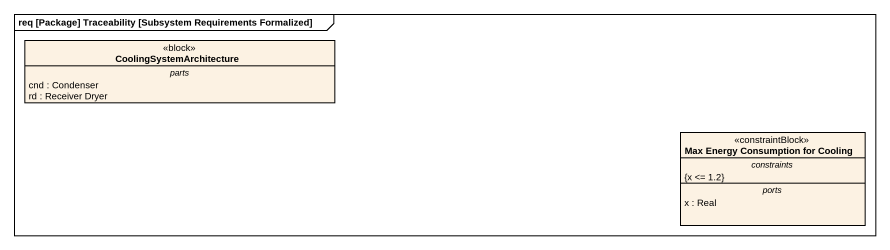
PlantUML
@startuml
mainframe req [Package] Traceability [Subsystem Requirements Formalized]
hide circle
hide empty members
class CoolingSystemArchitecture <<block>> {
  -- parts --
  cnd : Condenser
  rd : Receiver Dryer
}
class "Max Energy Consumption for Cooling" as Max_Energy_Consumption_for <<constraintBlock>> {
  -- constraints --
  {x <= 1.2}
  -- ports --
  x : Real
}
@enduml
